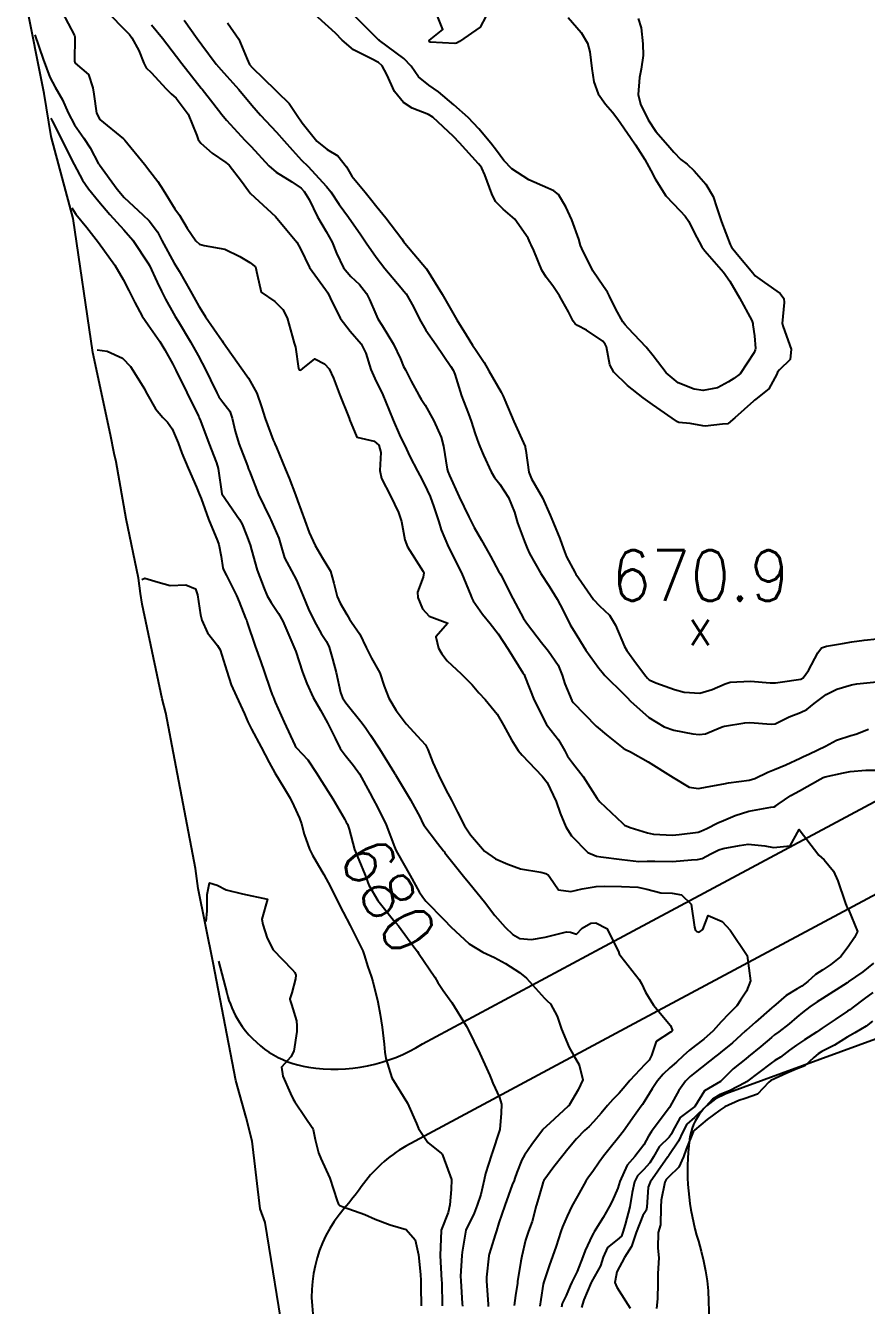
# Model space of a CAD drawing. Header units: metres. Extents: x 298520 to 308411, y 7433745 to 7450750.
# Drawn here: x 300650.3 to 300716.8, y 7447485.4 to 7447586.6 of the extents above; entities that cross this region are included whole.
import ezdxf
from ezdxf.enums import TextEntityAlignment as Align

# ---------------------------------------------------------------- set-up
doc = ezdxf.new("R2010")
doc.units = ezdxf.units.M
doc.header["$LTSCALE"] = 10
for name, color, linetype in [('Area', 45, 'Continuous'), ('Area Verde e Lazer', 94, 'Continuous'), ('Cotas', 45, 'Continuous'), ('Curvas de Nivel 1m', 11, 'Continuous'), ('Curvas de Nivel 5m', 15, 'Continuous'), ('Pontos Cotados', 45, 'Continuous'), ('Vias Primárias', 230, 'Continuous')]:
    doc.layers.add(name, color=color, linetype=linetype)
doc.styles.add('Style-STANDARD', font='STANDARD.shx')

# ---------------------------------------------------------------- blocks, each defined once
blk = doc.blocks.new('ELVTXT_33')
at = {"layer": 'Pontos Cotados', "linetype": 'Continuous', "style": 'Style-STANDARD'}
for s, height, p in [('670.9', 4, (0, 4)), ('x', 3, (0, 0))]:
    blk.add_text(s, height=height, dxfattribs=at).set_placement(p, align=Align.MIDDLE_CENTER)

msp = doc.modelspace()

# ---------------------------------------------------------------- linework, layer by layer
at = {"layer": 'Area'}
msp.add_polyline3d([(300670.81, 7447482.35, 688.62), (300669.25, 7447491.97, 682.34), (300668.86, 7447493.04, 682.28), (300668.22, 7447498.39, 682.07), (300667.76, 7447500.25, 681.98), (300666.94, 7447503.19, 682.02), (300665.14, 7447512.5, 682.07), (300663.96, 7447518.38, 692.54), (300663.73, 7447519.95, 692.04), (300662.09, 7447528.53, 681.63), (300661.39, 7447532.27, 691.61), (300661.1, 7447533.37, 687.66), (300659.52, 7447540.87, 681.1), (300659.38, 7447541.71, 681.02), (300659.23, 7447542.91, 680.94), (300658.25, 7447547.62, 683.63), (300657.45, 7447552.11, 681.28), (300657.31, 7447552.77, 680.44), (300657, 7447554.25, 680.23), (300655.61, 7447560.77, 689.75), (300654.06, 7447571.36, 677.45), (300654.06, 7447571.36, 677.65), (300652.32, 7447577.84, 685.48), (300651.76, 7447581.26, 680.39), (300650.29, 7447588.68, 675.62)], dxfattribs=at)
at = {"layer": 'Area Verde e Lazer'}
msp.add_lwpolyline([(300723.65, 7447508.08), (300719.21, 7447507.07), (300705.72, 7447502.13, 0.27928), (300702.84, 7447498.54, 0.109287), (300703.54, 7447490.47, -0.182463), (300702.83, 7447477.97, 0.136269), (300700.32, 7447460.92, 0.09277), (300721.05, 7447396.06, -0.111056), (300726.92, 7447375.11, 0.333194), (300747.86, 7447359.4, 0.074441), (300771.35, 7447367.18, -0.047394), (300774.9, 7447376.9, 0.339799), (300775.65, 7447384.35, -0.056212), (300762.13, 7447425.15, 0.064997), (300747.37, 7447467.21, -0.079245), (300738.48, 7447495.06, 0.101543), (300734.63, 7447505.5, 0.413552)], format="xyb", close=True, dxfattribs=at)
at = {"layer": 'Curvas de Nivel 1m', "flags": 128}
for points, elevation in [([(300653.16, 7447587.73), (300654.15, 7447585.83), (300654.18, 7447585.72), (300654.17, 7447583.78), (300654.18, 7447583.72), (300654.22, 7447583.66), (300655.27, 7447582.76), (300655.62, 7447581.7), (300655.69, 7447581.19), (300655.9, 7447579.69), (300656.18, 7447579.19), (300658.03, 7447577.67), (300658.15, 7447577.56), (300659.7, 7447575.65), (300660.13, 7447575.12), (300660.77, 7447574.29), (300661.17, 7447573.63), (300662.09, 7447572.14), (300662.47, 7447571.62), (300663.08, 7447570.61), (300663.77, 7447569.6), (300664.06, 7447569.34), (300664.43, 7447569.22), (300666.05, 7447568.93), (300667.25, 7447568.35), (300668.04, 7447567.88), (300668.5, 7447567.55), (300668.63, 7447566.94), (300668.94, 7447565.54), (300670.01, 7447564.8), (300670.66, 7447564.18), (300670.99, 7447563.52), (300671.4, 7447562.08), (300671.56, 7447561.51), (300671.64, 7447561.18), (300671.89, 7447559.5), (300671.94, 7447559.39), (300672.07, 7447559.36), (300672.23, 7447559.5), (300673.18, 7447560.26), (300673.95, 7447559.88), (300674.31, 7447559.48), (300674.67, 7447558.74), (300675.13, 7447557.47), (300675.89, 7447555.57), (300675.92, 7447555.49), (300675.93, 7447555.46), (300676.5, 7447554.07), (300677.88, 7447553.76), (300678.24, 7447553.43), (300678.41, 7447552.87), (300678.33, 7447551.43), (300678.45, 7447550.81), (300679.17, 7447549.42), (300679.8, 7447548.11), (300680.04, 7447547.41), (300680.31, 7447545.94), (300680.51, 7447545.4), (300681.75, 7447543.44), (300681.78, 7447543.41), (300681.79, 7447543.39), (300681.81, 7447543.34), (300681.75, 7447543.01), (300681.31, 7447541.81), (300681.33, 7447541.39), (300681.71, 7447540.49), (300682.24, 7447539.92), (300683.7, 7447539.36), (300682.77, 7447538.29), (300682.97, 7447537.37), (300683.23, 7447536.93), (300683.66, 7447536.39), (300684.77, 7447535.35), (300685.64, 7447534.48), (300686.17, 7447533.86), (300686.66, 7447533.32), (300687.62, 7447532.15), (300688.11, 7447531.3), (300688.76, 7447530.13), (300689.28, 7447529.29), (300689.58, 7447528.92), (300691.17, 7447527.27), (300691.56, 7447526.77), (300692.29, 7447525.26), (300692.61, 7447524.34), (300693.06, 7447523.25), (300693.5, 7447522.53), (300694.8, 7447521.23), (300695.48, 7447520.94), (300695.83, 7447520.87), (300697.48, 7447520.66), (300698.82, 7447520.52), (300699.48, 7447520.54), (300700.1, 7447520.54), (300701.48, 7447520.51), (300703, 7447520.65), (300703.48, 7447520.68), (300703.85, 7447520.74), (300704.53, 7447521.11), (300705.16, 7447521.43), (300705.49, 7447521.53), (300706.8, 7447521.78), (300707.49, 7447521.88), (300708.8, 7447521.76), (300709.49, 7447521.62), (300710.79, 7447521.74), (300711.51, 7447523.03), (300713.08, 7447521.01), (300713.48, 7447520.64), (300714.22, 7447519.75), (300714.57, 7447518.99), (300715.16, 7447517.26), (300715.25, 7447516.98), (300715.32, 7447516.87), (300715.43, 7447516.71), (300716.13, 7447514.97), (300715.9, 7447514.49), (300715.4, 7447513.76), (300714.82, 7447512.99), (300714.03, 7447512.36), (300713.38, 7447511.94), (300712.81, 7447511.57), (300712.2, 7447511.02), (300711.72, 7447510.66), (300711.36, 7447510.45), (300710.49, 7447509.9), (300709.48, 7447509.05), (300709.41, 7447508.98), (300709.34, 7447508.93), (300708.07, 7447507.81), (300707.32, 7447507.15), (300707.28, 7447507.12), (300707.25, 7447507.08), (300706.23, 7447506.17), (300705.3, 7447505.4), (300705.13, 7447505.27), (300704.93, 7447505.11), (300703.28, 7447503.82), (300702.9, 7447503.51), (300702.52, 7447503.14), (300701.99, 7447502.41), (300701.3, 7447501.15), (300701.28, 7447501.11), (300701.24, 7447501.06), (300700.43, 7447499.96), (300699.84, 7447499.16), (300699.59, 7447498.79), (300699.21, 7447498.1), (300698.51, 7447497.18), (300697.9, 7447496.48), (300697.32, 7447495.2), (300697.17, 7447494.68), (300696.72, 7447493.64), (300696.49, 7447493.21), (300695.99, 7447492.36), (300695.29, 7447491.22), (300695.23, 7447491.12), (300695.13, 7447490.92), (300694.59, 7447489.75), (300694.39, 7447489.23), (300693.95, 7447488.09), (300693.53, 7447487.24), (300693.39, 7447486.94), (300693.07, 7447486.19), (300692.77, 7447485.54), (300692.71, 7447485.25)], 676), ([(300698.78, 7447587.18), (300699, 7447586.45), (300699.15, 7447585.18), (300699.17, 7447584.25), (300699.01, 7447583.18), (300698.89, 7447582.51), (300698.78, 7447581.18), (300698.96, 7447580.42), (300699.56, 7447579.18), (300700.17, 7447578.24), (300701.12, 7447577.16), (300701.6, 7447576.6), (300702.14, 7447576.02), (300702.66, 7447575.67), (300703.21, 7447575.13), (300704.12, 7447574.08), (300704.7, 7447573.11), (300705, 7447572.2), (300705.37, 7447571.11), (300706.06, 7447569.3), (300706.13, 7447569.16), (300706.17, 7447569.1), (300706.61, 7447568.54), (300707.86, 7447567.07), (300707.93, 7447566.97), (300708.03, 7447566.84), (300708.78, 7447566.31), (300710.02, 7447565.44), (300710.29, 7447565.05), (300710.33, 7447564.72), (300710.18, 7447563.05), (300710.24, 7447562.79), (300710.88, 7447561.04), (300710.79, 7447560.2), (300709.95, 7447559.39), (300709.8, 7447559.2), (300709.74, 7447559.05), (300709.1, 7447557.88), (300708.08, 7447557.07), (300707.98, 7447557), (300707.91, 7447556.92), (300706.41, 7447555.6), (300705.89, 7447555.15), (300705.87, 7447555.13), (300705.45, 7447555.1), (300704.07, 7447554.94), (300703.89, 7447554.96), (300702.89, 7447555.14), (300701.98, 7447555.23), (300701.89, 7447555.27), (300701.47, 7447555.58), (300699.91, 7447556.65), (300699.16, 7447557.18), (300697.93, 7447558.15), (300696.84, 7447559.21), (300696.54, 7447559.8), (300696.27, 7447561.22), (300696.17, 7447561.42), (300695.97, 7447561.66), (300694.67, 7447562.53), (300693.98, 7447562.91), (300693.78, 7447563.04), (300693.63, 7447563.24), (300693.26, 7447563.99), (300692.55, 7447565.25), (300692.02, 7447566.04), (300691.49, 7447566.73), (300691.15, 7447567.27), (300690.51, 7447568.83), (300690.3, 7447569.29), (300690.23, 7447569.45), (300690.07, 7447569.81), (300689, 7447571.3), (300688.09, 7447572.1), (300687.49, 7447572.71), (300687.19, 7447573.32), (300686.63, 7447574.82), (300686.39, 7447575.34), (300686.29, 7447575.5), (300686.14, 7447575.7), (300684.64, 7447577.36), (300684.16, 7447577.85), (300682.53, 7447579.38), (300682.19, 7447579.59), (300680.88, 7447580.09), (300680.19, 7447580.54), (300679.5, 7447581.42), (300678.88, 7447582.76), (300678.52, 7447583.43), (300678.23, 7447583.69), (300677.68, 7447583.98), (300676.24, 7447584.71), (300675.35, 7447585.46), (300674.81, 7447586.02), (300674.26, 7447586.53), (300673.19, 7447587.49)], 672), ([(300693.23, 7447587.25), (300694.26, 7447586.07), (300694.77, 7447585.23), (300694.94, 7447584.54), (300695.11, 7447583.23), (300695.27, 7447582.17), (300695.6, 7447581.23), (300696.19, 7447580.4), (300696.74, 7447579.77), (300697.17, 7447579.21), (300698.16, 7447577.78), (300698.55, 7447577.19), (300699.3, 7447576.02), (300699.78, 7447575.17), (300700.12, 7447574.49), (300700.97, 7447573.16), (300702.09, 7447571.96), (300702.49, 7447571.55), (300702.77, 7447571.14), (300703.21, 7447570.27), (300703.82, 7447569.12), (300704.06, 7447568.81), (300705.53, 7447567.11), (300706.03, 7447566.4), (300706.5, 7447565.58), (300706.78, 7447565.09), (300707.77, 7447563.29), (300707.85, 7447563.07), (300707.86, 7447562.95), (300707.97, 7447562.08), (300708.05, 7447561.07), (300708.04, 7447560.99), (300707.96, 7447560.77), (300706.84, 7447559.09), (300706.33, 7447558.7), (300705.93, 7447558.44), (300705.06, 7447557.97), (300703.92, 7447557.77), (300703.2, 7447557.86), (300701.93, 7447558.37), (300700.99, 7447559.16), (300699.96, 7447560.5), (300699.41, 7447561.18), (300697.98, 7447562.68), (300697.74, 7447562.95), (300697.57, 7447563.2), (300697.01, 7447564.19), (300696.51, 7447565.21), (300696.35, 7447565.55), (300696.02, 7447565.99), (300695.18, 7447567.23), (300694.31, 7447568.99), (300694.22, 7447569.24), (300694.07, 7447569.74), (300693.53, 7447571.25), (300693.05, 7447572.3), (300692.46, 7447573.26), (300692.11, 7447573.55), (300691.61, 7447573.77), (300690.12, 7447574.42), (300688.78, 7447575.3), (300688.14, 7447575.94), (300687.56, 7447576.73), (300687.12, 7447577.33), (300686.17, 7447578.45), (300685.31, 7447579.35), (300684.19, 7447580.35), (300682.96, 7447581.37), (300682.21, 7447581.92), (300681.4, 7447582.58), (300680.8, 7447583.4), (300680.23, 7447584.03), (300678.29, 7447585.43), (300678.25, 7447585.46), (300676.27, 7447587.45)], 673), ([(300686.71, 7447587.33), (300686.26, 7447586.51), (300684.63, 7447585.36), (300684.39, 7447585.22), (300684.25, 7447585.2), (300682.31, 7447585.32), (300682.25, 7447585.34), (300682.23, 7447585.38), (300682.25, 7447585.46), (300683.32, 7447586.31), (300682.88, 7447587.37)], 674), ([(300660.26, 7447586.68), (300661.14, 7447585.63), (300662.23, 7447584.19), (300662.66, 7447583.62), (300664.2, 7447581.67), (300664.23, 7447581.63), (300664.26, 7447581.6), (300665.1, 7447580.5), (300665.82, 7447579.58), (300666.18, 7447579.13), (300667.64, 7447577.56), (300668.15, 7447577.05), (300669.55, 7447575.54), (300670.13, 7447575.02), (300671.36, 7447574.27), (300672.11, 7447573.76), (300672.35, 7447573.5), (300672.73, 7447572.87), (300673.39, 7447571.49), (300674.07, 7447570.33), (300674.56, 7447569.48), (300674.91, 7447568.61), (300675.44, 7447567.47), (300676.03, 7447566.78), (300676.71, 7447566.14), (300677.27, 7447565.44), (300677.52, 7447564.95), (300678, 7447563.8), (300678.18, 7447563.43), (300678.51, 7447562.9), (300679.42, 7447561.42), (300679.95, 7447560.27), (300680.21, 7447559.67), (300680.35, 7447559.4), (300680.81, 7447558.51), (300681.42, 7447557.39), (300681.6, 7447557.08), (300681.91, 7447556.6), (300682.61, 7447555.37), (300683.17, 7447554.08), (300683.37, 7447553.37), (300683.66, 7447551.55), (300683.71, 7447551.36), (300683.84, 7447551.05), (300684.61, 7447549.35), (300685.37, 7447547.77), (300685.58, 7447547.34), (300685.79, 7447546.93), (300686.37, 7447545.92), (300686.71, 7447545.33), (300687.09, 7447544.65), (300687.75, 7447543.43), (300687.82, 7447543.31), (300687.89, 7447543.17), (300688.85, 7447541.3), (300689.71, 7447539.74), (300690.01, 7447539.29), (300691.13, 7447537.83), (300691.57, 7447537.27), (300691.67, 7447537.15), (300692.43, 7447536.03), (300692.76, 7447535.25), (300692.97, 7447534.57), (300693.52, 7447533.24), (300693.63, 7447533.08), (300695.45, 7447531.22), (300695.6, 7447531.08), (300696.27, 7447530.54), (300697.59, 7447529.48), (300697.76, 7447529.37), (300698.16, 7447529.19), (300699.57, 7447528.4), (300701.55, 7447527.15), (300702.8, 7447526.38), (300703.54, 7447526.29), (300704.24, 7447526.42), (300705.55, 7447526.66), (300705.93, 7447526.72), (300707.55, 7447526.95), (300708.01, 7447527.07), (300709.04, 7447527.58), (300709.56, 7447527.78), (300710.45, 7447528.16), (300711.58, 7447528.69), (300711.81, 7447528.79), (300712.34, 7447529.02), (300713.59, 7447529.64), (300714.48, 7447530.1), (300715.6, 7447530.47), (300715.99, 7447530.58), (300717.01, 7447530.97)], 674), ([(300662.83, 7447587.06), (300663.86, 7447585.6), (300664.25, 7447585.09), (300665.38, 7447583.58), (300665.77, 7447583.12), (300666.21, 7447582.63), (300667.16, 7447581.56), (300668.19, 7447580.33), (300668.88, 7447579.54), (300670.16, 7447578.18), (300670.75, 7447577.52), (300671.41, 7447576.77), (300672.14, 7447575.99), (300672.62, 7447575.5), (300674.11, 7447573.9), (300674.44, 7447573.47), (300675.11, 7447572.48), (300675.84, 7447571.46), (300676.08, 7447571.12), (300676.77, 7447570.15), (300677.25, 7447569.44), (300678.05, 7447568.3), (300678.72, 7447567.42), (300680.02, 7447565.87), (300680.23, 7447565.62), (300680.4, 7447565.4), (300680.98, 7447564.37), (300681.46, 7447563.39), (300681.98, 7447562.52), (300682.79, 7447561.37), (300683.95, 7447559.67), (300684.13, 7447559.36), (300684.25, 7447559.04), (300684.8, 7447557.35), (300685.34, 7447555.91), (300685.55, 7447555.34), (300685.88, 7447554.33), (300686.14, 7447553.6), (300686.24, 7447553.33), (300686.54, 7447552.65), (300687.14, 7447551.32), (300687.4, 7447550.88), (300687.83, 7447550.36), (300688.52, 7447549.3), (300688.98, 7447548.13), (300689.22, 7447547.3), (300689.78, 7447545.81), (300689.99, 7447545.29), (300690.18, 7447544.87), (300691.08, 7447543.28), (300691.74, 7447542.28), (300692.37, 7447541.26), (300692.83, 7447540.37), (300693.4, 7447539.24), (300693.7, 7447538.72), (300694.63, 7447537.23), (300695.66, 7447535.81), (300695.91, 7447535.48), (300696.14, 7447535.22), (300697.64, 7447533.74), (300697.91, 7447533.47), (300698.17, 7447533.19), (300699.61, 7447531.89), (300700.84, 7447531.16), (300701.6, 7447530.91), (300703.09, 7447530.62), (300703.6, 7447530.55), (300704.11, 7447530.6), (300705.29, 7447531.1), (300705.51, 7447531.2), (300705.6, 7447531.22), (300707.22, 7447531.47), (300707.61, 7447531.49), (300709.3, 7447531.36), (300709.61, 7447531.41), (300710.72, 7447531.94), (300711.62, 7447532.3), (300712.11, 7447532.53), (300712.71, 7447533.01), (300713.64, 7447533.73), (300714.49, 7447534.14), (300715.65, 7447534.48), (300716.07, 7447534.56), (300717.65, 7447534.72)], 673), ([(300666.27, 7447586.84), (300667.17, 7447585.56), (300667.82, 7447583.96), (300668.02, 7447583.55), (300668.22, 7447583.31), (300670.04, 7447581.53), (300670.2, 7447581.38), (300671.14, 7447580.46), (300671.78, 7447579.51), (300672.17, 7447578.94), (300673.34, 7447577.49), (300674.15, 7447576.82), (300674.99, 7447576.32), (300675.68, 7447575.46), (300676.12, 7447574.72), (300677.16, 7447573.44), (300677.59, 7447572.93), (300678.09, 7447572.29), (300678.79, 7447571.42), (300680.07, 7447569.75), (300680.2, 7447569.55), (300680.3, 7447569.41), (300682.03, 7447567.38), (300683.27, 7447565.37), (300683.99, 7447564.09), (300684.42, 7447563.36), (300685.16, 7447562.16), (300685.67, 7447561.34), (300685.96, 7447560.92), (300686.59, 7447559.97), (300686.95, 7447559.32), (300687.92, 7447557.64), (300688.09, 7447557.31), (300688.22, 7447557), (300688.92, 7447555.3), (300689.83, 7447553.34), (300689.84, 7447553.29), (300689.87, 7447553.01), (300690.12, 7447551.29), (300690.34, 7447550.78), (300691.2, 7447549.28), (300691.8, 7447547.91), (300692.06, 7447547.27), (300692.58, 7447546.05), (300692.86, 7447545.25), (300693.11, 7447544.6), (300693.75, 7447543.38), (300693.84, 7447543.24), (300694.05, 7447542.94), (300695.25, 7447541.22), (300695.72, 7447540.72), (300696.51, 7447540), (300696.97, 7447539.2), (300697.68, 7447537.51), (300697.87, 7447537.19), (300698.63, 7447536.15), (300699.37, 7447535.17), (300699.5, 7447535.02), (300699.65, 7447534.89), (300700.17, 7447534.65), (300701.64, 7447534.12), (300702.4, 7447533.9), (300703.64, 7447533.82), (300704.64, 7447534.11), (300705.65, 7447534.57), (300706.06, 7447534.69), (300707.65, 7447534.77), (300709.23, 7447534.64), (300709.65, 7447534.64), (300710.01, 7447534.68), (300711.65, 7447534.92), (300711.83, 7447535.03), (300712.25, 7447535.61), (300712.98, 7447537.01), (300713.28, 7447537.4), (300713.68, 7447537.54), (300714.93, 7447537.75), (300715.69, 7447537.88), (300716.65, 7447538.01), (300717.69, 7447538.13)], 672), ([(300651.02, 7447585.9), (300651.68, 7447583.97), (300652.21, 7447582.55), (300652.64, 7447581.74), (300653.2, 7447580.74), (300653.65, 7447579.73), (300654.17, 7447578.77), (300654.9, 7447577.71), (300655.39, 7447576.95), (300656.07, 7447575.69), (300656.09, 7447575.65), (300656.13, 7447575.6), (300657.53, 7447573.68), (300658.1, 7447573.02), (300659.56, 7447571.66), (300660.08, 7447571.17), (300660.74, 7447570.31), (300661.08, 7447569.63), (300662.04, 7447567.84), (300662.18, 7447567.62), (300662.45, 7447567.2), (300663.34, 7447565.61), (300664, 7447564.44), (300664.32, 7447563.92), (300664.53, 7447563.59), (300665.85, 7447561.69), (300665.93, 7447561.57), (300665.94, 7447561.55), (300665.96, 7447561.52), (300667.34, 7447559.56), (300667.93, 7447558.73), (300668.59, 7447557.54), (300668.97, 7447556.47), (300669.26, 7447555.54), (300669.88, 7447553.84), (300669.98, 7447553.63), (300670.02, 7447553.53), (300670.14, 7447553.25), (300670.86, 7447551.51), (300671.16, 7447550.83), (300671.66, 7447549.5), (300671.82, 7447549.07), (300672.39, 7447547.49), (300672.74, 7447546.53), (300673.2, 7447545.49), (300673.76, 7447544.55), (300674.41, 7447543.47), (300674.69, 7447542.52), (300674.94, 7447541.47), (300675.2, 7447540.95), (300675.71, 7447540.04), (300675.92, 7447539.67), (300676.08, 7447539.45), (300676.75, 7447538.5), (300677.25, 7447537.44), (300677.67, 7447536.58), (300678.33, 7447535.42), (300678.68, 7447534.38), (300679.04, 7447533.42), (300679.62, 7447532.46), (300680.42, 7447531.4), (300681.59, 7447530.11), (300681.93, 7447529.73), (300682.12, 7447529.38), (300682.53, 7447528.34), (300682.96, 7447527.37), (300683.55, 7447526.19), (300684.01, 7447525.36), (300684.47, 7447524.4), (300685.02, 7447523.34), (300685.5, 7447522.63), (300686.62, 7447521.33), (300687.48, 7447520.73), (300688.46, 7447520.3), (300689.47, 7447519.92), (300691.07, 7447519.67), (300691.47, 7447519.56), (300691.65, 7447519.45), (300691.79, 7447519.27), (300692.47, 7447518.27), (300693.45, 7447518.15), (300694.33, 7447518.35), (300695.46, 7447518.54), (300696.1, 7447518.57), (300697.46, 7447518.54), (300698.75, 7447518.47), (300699.45, 7447518.33), (300700.57, 7447518.04), (300701.45, 7447518.01), (300702.19, 7447517.88), (300702.96, 7447517.13), (300703.22, 7447515.32), (300703.28, 7447515.12), (300703.33, 7447515.04), (300703.41, 7447514.97), (300703.61, 7447514.92), (300703.88, 7447515.12), (300704.31, 7447516.23), (300705.42, 7447515.77), (300706.05, 7447515.09), (300707.39, 7447513.08), (300707.67, 7447511.08), (300707.35, 7447510.26), (300706.88, 7447509.55), (300706.59, 7447509.09), (300705.96, 7447508.47), (300705.33, 7447507.82), (300704.71, 7447507.11), (300703.98, 7447506.45), (300703.31, 7447505.95), (300702.83, 7447505.6), (300702.34, 7447505.14), (300701.8, 7447504.64), (300701.28, 7447504.18), (300700.75, 7447503.68), (300700.3, 7447503.16), (300699.89, 7447502.54), (300699.25, 7447501.5), (300699.12, 7447501.3), (300699.02, 7447501.17), (300698.49, 7447500.43), (300697.6, 7447499.19), (300697.22, 7447498.68), (300696.55, 7447497.87), (300696.03, 7447497.21), (300695.68, 7447496.73), (300695.18, 7447496), (300694.85, 7447495.55), (300694.64, 7447495.23), (300693.96, 7447494.03), (300693.53, 7447493.24), (300693.15, 7447492.47), (300692.78, 7447491.61), (300692.66, 7447491.25), (300692.29, 7447490.08), (300692, 7447489.26), (300691.76, 7447488.6), (300691.31, 7447487.27), (300691.26, 7447487.09), (300691.06, 7447485.87), (300690.98, 7447485.34)], 677), ([(300652.28, 7447579.31), (300652.39, 7447579.09), (300654.13, 7447575.64), (300654.8, 7447574.39), (300655.28, 7447573.7), (300656.1, 7447572.71), (300656.97, 7447571.68), (300658.07, 7447570.48), (300658.77, 7447569.66), (300660.03, 7447567.77), (300660.1, 7447567.65), (300660.71, 7447566.33), (300661.04, 7447565.63), (300661.36, 7447564.98), (300662, 7447563.85), (300662.13, 7447563.62), (300662.36, 7447563.24), (300663.34, 7447561.61), (300663.95, 7447560.53), (300664.27, 7447559.92), (300664.44, 7447559.59), (300664.92, 7447558.6), (300665.42, 7447557.58), (300665.59, 7447557.26), (300665.91, 7447556.84), (300666.45, 7447556.12), (300666.65, 7447555.57), (300666.87, 7447554.55), (300667.16, 7447553.56), (300667.85, 7447551.79), (300667.94, 7447551.55), (300668, 7447551.39), (300668.72, 7447549.54), (300669.63, 7447547.7), (300669.71, 7447547.53), (300669.79, 7447547.36), (300670.33, 7447546.07), (300670.49, 7447545.52), (300670.78, 7447544.53), (300671.33, 7447543.51), (300671.74, 7447542.77), (300672.27, 7447541.49), (300672.69, 7447540.46), (300673.16, 7447539.49), (300673.69, 7447538.55), (300674.11, 7447537.9), (300674.32, 7447537.47), (300674.59, 7447536.54), (300674.86, 7447535.47), (300675.22, 7447533.88), (300675.37, 7447533.46), (300675.63, 7447533.05), (300676.94, 7447531.44), (300677.22, 7447531.05), (300677.59, 7447530.49), (300678.29, 7447529.42), (300679.48, 7447527.49), (300679.53, 7447527.41), (300679.56, 7447527.36), (300680.76, 7447525.4), (300681.52, 7447523.98), (300681.7, 7447523.57), (300681.8, 7447523.39), (300682.9, 7447521.96), (300683.36, 7447521.36), (300683.41, 7447521.29), (300683.48, 7447521.2), (300684.95, 7447519.35), (300685.46, 7447518.74), (300686.6, 7447517.33), (300687.43, 7447516.24), (300688.24, 7447515.31), (300688.85, 7447514.74), (300689.4, 7447514.42), (300690.34, 7447514.34), (300691.41, 7447514.52), (300693.11, 7447514.95), (300693.41, 7447514.92), (300693.88, 7447514.76), (300694.34, 7447515.23), (300695.02, 7447515.63), (300695.42, 7447515.66), (300696.3, 7447515.21), (300697.21, 7447513.39), (300697.27, 7447513.2), (300697.39, 7447513.03), (300698.85, 7447511.18), (300699.04, 7447510.86), (300699.35, 7447510.18), (300699.98, 7447509.16), (300701.33, 7447507.53), (300701.48, 7447507.15), (300701.42, 7447507.05), (300701.32, 7447507), (300700.2, 7447506.27), (300699.84, 7447505.16), (300699.64, 7447504.81), (300699.29, 7447504.46), (300698.11, 7447503.19), (300697.73, 7447502.73), (300697.26, 7447502.18), (300696.77, 7447501.69), (300696.34, 7447501.21), (300695.84, 7447500.61), (300695.23, 7447499.91), (300694.89, 7447499.56), (300694.52, 7447499.23), (300693.88, 7447498.57), (300693.21, 7447497.77), (300692.8, 7447497.25), (300692.1, 7447496.35), (300691.31, 7447495.27), (300691.26, 7447495.18), (300691.17, 7447494.89), (300690.8, 7447493.63), (300690.71, 7447493.27), (300690.37, 7447492.05), (300690.09, 7447491.28), (300689.85, 7447490.55), (300689.56, 7447489.29), (300689.48, 7447488.9), (300689.22, 7447487.29), (300689.21, 7447487.16), (300689.07, 7447486.18), (300688.95, 7447485.39)], 678), ([(300653.96, 7447572.22), (300654.09, 7447571.99), (300654.28, 7447571.72), (300655.14, 7447570.64), (300656.06, 7447569.47), (300657.36, 7447567.68), (300658.02, 7447566.55), (300658.46, 7447565.67), (300658.94, 7447564.73), (300659.52, 7447563.65), (300659.98, 7447562.96), (300660.91, 7447561.64), (300661.32, 7447560.99), (300661.95, 7447559.85), (300662.06, 7447559.62), (300662.18, 7447559.37), (300663.05, 7447557.61), (300663.9, 7447555.88), (300663.99, 7447555.7), (300664.04, 7447555.6), (300664.13, 7447555.36), (300664.8, 7447553.59), (300665.4, 7447552.03), (300665.53, 7447551.58), (300665.82, 7447549.58), (300667.22, 7447547.56), (300667.42, 7447547.19), (300667.78, 7447546.31), (300668.06, 7447545.55), (300668.17, 7447545.15), (300668.62, 7447543.54), (300669.16, 7447542.11), (300669.42, 7447541.53), (300669.72, 7447541), (300670.31, 7447540.12), (300670.65, 7447539.52), (300670.97, 7447538.78), (300671.53, 7447537.5), (300671.68, 7447537.12), (300672.2, 7447535.49), (300672.54, 7447534.6), (300673.05, 7447533.49), (300673.62, 7447532.47), (300674.18, 7447531.47), (300674.79, 7447530.27), (300675.2, 7447529.46), (300675.58, 7447528.91), (300676.23, 7447528.11), (300676.71, 7447527.44), (300677.54, 7447525.94), (300677.8, 7447525.43), (300678.13, 7447524.82), (300678.83, 7447523.42), (300679.49, 7447521.68), (300679.6, 7447521.41), (300679.73, 7447521.16), (300680.73, 7447519.4), (300681.45, 7447518.11), (300681.74, 7447517.68), (300681.98, 7447517.38), (300683.42, 7447515.89), (300683.95, 7447515.35), (300685.4, 7447514.01), (300686.47, 7447513.33), (300687.39, 7447512.91), (300688.26, 7447512.43), (300689.37, 7447511.72), (300689.93, 7447511.28), (300691.35, 7447509.7), (300691.57, 7447509.49), (300691.83, 7447509.26), (300692.37, 7447508.29), (300692.71, 7447507.25), (300693.3, 7447505.8), (300693.62, 7447505.24), (300694.09, 7447504.43), (300694.38, 7447503.23), (300694.03, 7447502.46), (300693.32, 7447501.24), (300693.29, 7447501.19), (300693.24, 7447501.15), (300691.79, 7447499.82), (300691.22, 7447499.31), (300691.2, 7447499.29), (300691.19, 7447499.27), (300690.36, 7447498.13), (300689.77, 7447497.28), (300689.57, 7447496.92), (300689.18, 7447495.92), (300689.01, 7447495.46), (300688.95, 7447495.29), (300688.81, 7447494.94), (300688.22, 7447493.3), (300687.75, 7447491.93), (300687.56, 7447491.31), (300687.46, 7447490.98), (300687.11, 7447489.88), (300686.98, 7447489.45), (300686.95, 7447489.32), (300686.78, 7447487.63), (300686.78, 7447487.32), (300686.89, 7447485.49), (300686.9, 7447485.32)], 679), ([(300659.5, 7447542.82), (300659.74, 7447542.92), (300660.78, 7447542.59), (300661.73, 7447542.34), (300662.97, 7447542.38), (300663.73, 7447542.07), (300663.91, 7447541.6), (300664.14, 7447540.03), (300664.24, 7447539.59), (300664.7, 7447538.6), (300665.49, 7447537.58), (300665.68, 7447537.25), (300666.21, 7447535.57), (300666.57, 7447534.49), (300666.98, 7447533.56), (300667.61, 7447532.18), (300667.89, 7447531.55), (300668.18, 7447530.97), (300668.94, 7447529.54), (300669.57, 7447528.34), (300670.02, 7447527.53), (300670.76, 7447526.3), (300671.22, 7447525.51), (300671.53, 7447524.9), (300671.96, 7447523.95), (300672.12, 7447523.5), (300672.33, 7447522.66), (300672.76, 7447521.49), (300673, 7447521.01), (300673.47, 7447520.2), (300673.9, 7447519.48), (300674.42, 7447518.51), (300674.93, 7447517.47), (300675.43, 7447516.5), (300675.98, 7447515.45), (300676.46, 7447514.51), (300676.97, 7447513.44), (300677.09, 7447513.13), (300677.38, 7447512.17), (300677.64, 7447511.43), (300677.77, 7447511.02), (300678.16, 7447509.42), (300678.35, 7447508.4), (300678.5, 7447507.42), (300678.66, 7447506.06), (300678.71, 7447505.42), (300678.79, 7447504.92), (300679.27, 7447503.41), (300680.51, 7447501.4), (300681.23, 7447499.78), (300681.39, 7447499.39), (300682.12, 7447498.28), (300683.2, 7447497.42), (300683.25, 7447497.36), (300683.32, 7447497.24), (300683.99, 7447495.35), (300683.96, 7447494.56), (300683.87, 7447493.35), (300683.74, 7447492.76), (300683.17, 7447491.36), (300683.17, 7447491.32), (300683.1, 7447489.36), (300683.22, 7447487.36), (300683.23, 7447487.21), (300683.25, 7447485.36)], 681), ([(300664.58, 7447515.76), (300664.67, 7447516.61), (300664.66, 7447517.91), (300664.84, 7447518.81), (300665.45, 7447518.63), (300666.16, 7447518.28), (300667.45, 7447517.95), (300669.44, 7447517.53), (300668.99, 7447515.96), (300669.07, 7447515.53), (300669.4, 7447514.45), (300669.88, 7447513.53), (300671.38, 7447511.96), (300671.61, 7447511.74), (300671.68, 7447511.51), (300671.64, 7447511.23), (300671.35, 7447510.11), (300671.2, 7447509.65), (300671.22, 7447509.51), (300671.34, 7447509.2), (300671.74, 7447507.92), (300671.77, 7447507.5), (300671.75, 7447507.07), (300671.51, 7447505.51), (300671.29, 7447505.07), (300670.55, 7447504.25), (300670.64, 7447503.52), (300671.26, 7447502.16), (300671.47, 7447501.72), (300671.59, 7447501.5), (300672.43, 7447500.3), (300672.97, 7447499.48), (300673.05, 7447499.31), (300673.21, 7447498.52), (300673.46, 7447497.48), (300673.66, 7447497.01), (300674.37, 7447495.47), (300674.94, 7447493.67), (300675.03, 7447493.46), (300675.15, 7447493.31), (300675.42, 7447493.19), (300677.14, 7447492.59), (300677.95, 7447492.23), (300679.14, 7447491.77), (300680.4, 7447491.4), (300681.12, 7447490.59), (300681.38, 7447489.39), (300681.55, 7447487.85), (300681.58, 7447487.38), (300681.58, 7447486.88), (300681.59, 7447485.38)], 682), ([(300717.35, 7447510.14), (300716.66, 7447509.65), (300715.78, 7447508.98), (300715.53, 7447508.79), (300715.34, 7447508.67), (300714.36, 7447508.02), (300713.33, 7447507.34), (300713.14, 7447507.2), (300712.88, 7447507.01), (300711.93, 7447506.41), (300711.31, 7447505.99), (300710.75, 7447505.59), (300710.03, 7447505.04), (300709.58, 7447504.76), (300709.29, 7447504.57), (300707.34, 7447503.08), (300707.3, 7447503.05), (300707.27, 7447503.03), (300705.99, 7447502.37), (300705.26, 7447502.07), (300704.65, 7447501.71), (300704.13, 7447501.12), (300703.23, 7447500.27), (300702.63, 7447499.73), (300702.3, 7447499.14), (300701.97, 7447498.39), (300701.2, 7447497.27), (300701.15, 7447497.2), (300701.12, 7447497.15), (300700.32, 7447496.03), (300699.72, 7447495.16), (300699.57, 7447494.76), (300699.45, 7447493.17), (300699.4, 7447492.92), (300699.15, 7447492.52), (300698.61, 7447491.18), (300698.25, 7447490.05), (300697.69, 7447489.19), (300697.09, 7447488.06), (300696.94, 7447487.35), (300696.93, 7447487.2), (300697.08, 7447486.84), (300698.14, 7447485.18)], 674), ([(300717.33, 7447507.87), (300716.81, 7447507.49), (300715.92, 7447506.97), (300715.54, 7447506.76), (300715.32, 7447506.62), (300714.31, 7447505.99), (300713.3, 7447505.47), (300713.01, 7447505.3), (300712.68, 7447505.02), (300711.95, 7447504.36), (300711.28, 7447504.08), (300710.54, 7447503.78), (300709.27, 7447503.19), (300709.11, 7447503.05), (300708.22, 7447502.1), (300707.25, 7447501.77), (300706.73, 7447501.61), (300705.62, 7447501.1), (300705.39, 7447500.95), (300705.24, 7447500.85), (300704.23, 7447500.11), (300703.22, 7447499.26), (300703.16, 7447499.19), (300703.12, 7447499.13), (300702.58, 7447497.76), (300702.35, 7447497.14), (300702, 7447496.33), (300701.18, 7447495.55), (300700.98, 7447495.35), (300700.87, 7447495.15), (300700.58, 7447493.73), (300700.57, 7447493.16), (300700.53, 7447491.77), (300700.35, 7447491.16), (300700.33, 7447489.94), (300700.41, 7447489.16), (300700.32, 7447487.93), (300700.32, 7447487.16), (300700.3, 7447485.92), (300700.23, 7447485.16)], 673)]:
    msp.add_lwpolyline(points, dxfattribs=dict(at, elevation=elevation))
at = {"layer": 'Curvas de Nivel 5m', "flags": 128}
for points, elevation in [([(300656.77, 7447587.69), (300658.26, 7447586.17), (300658.51, 7447585.92), (300658.71, 7447585.66), (300659.26, 7447584.64), (300659.65, 7447583.65), (300659.84, 7447583.27), (300660.22, 7447582.92), (300661.43, 7447581.63), (300661.8, 7447581.23), (300662.2, 7447580.88), (300663.15, 7447579.61), (300663.84, 7447577.92), (300663.95, 7447577.6), (300664.15, 7447577.32), (300665.07, 7447576.52), (300666.14, 7447575.8), (300666.4, 7447575.57), (300667.37, 7447574.31), (300667.92, 7447573.55), (300668.1, 7447573.34), (300670.08, 7447571.53), (300670.98, 7447570.43), (300671.76, 7447569.5), (300672.05, 7447568.97), (300672.75, 7447567.49), (300674.02, 7447565.74), (300674.21, 7447565.48), (300674.39, 7447565.09), (300675.18, 7447563.47), (300675.98, 7447562.46), (300676.84, 7447561.45), (300677.22, 7447560.71), (300677.62, 7447559.43), (300677.93, 7447558.7), (300678.56, 7447557.42), (300679.05, 7447556.27), (300679.38, 7447555.42), (300679.88, 7447554.26), (300680.16, 7447553.69), (300680.3, 7447553.4), (300680.71, 7447552.55), (300681.31, 7447551.39), (300681.49, 7447551.04), (300681.83, 7447550.37), (300682.3, 7447549.38), (300682.61, 7447548.57), (300682.99, 7447547.37), (300683.17, 7447546.75), (300683.77, 7447545.36), (300684.78, 7447543.35), (300685.52, 7447541.55), (300685.61, 7447541.34), (300685.72, 7447541.12), (300686.45, 7447540.07), (300687.07, 7447539.32), (300687.69, 7447538.51), (300688.48, 7447537.3), (300689.65, 7447535.44), (300689.74, 7447535.29), (300689.8, 7447535.14), (300690.54, 7447533.28), (300691.53, 7447531.34), (300691.57, 7447531.27), (300691.6, 7447531.24), (300692.47, 7447530.14), (300692.98, 7447529.25), (300693.19, 7447528.85), (300693.57, 7447528.31), (300694.41, 7447527.23), (300695.54, 7447525.48), (300695.74, 7447525.22), (300697.52, 7447523.54), (300697.7, 7447523.39), (300698.13, 7447523.19), (300699.51, 7447522.78), (300699.99, 7447522.68), (300701.5, 7447522.6), (300702.01, 7447522.64), (300703.51, 7447522.84), (300703.73, 7447522.9), (300704.2, 7447523.11), (300705.07, 7447523.56), (300705.52, 7447523.76), (300706.46, 7447524.15), (300707.53, 7447524.49), (300709.28, 7447524.8), (300709.53, 7447524.84), (300709.67, 7447524.91), (300709.84, 7447525.05), (300710.85, 7447525.73), (300711.54, 7447526.1), (300713.17, 7447527.01), (300713.41, 7447527.15), (300713.56, 7447527.2), (300715.02, 7447527.53), (300715.56, 7447527.63), (300716.8, 7447527.73), (300717.56, 7447527.74)], 675), ([(300655.95, 7447560.98), (300656.76, 7447560.88), (300657.95, 7447560.31), (300658.6, 7447559.66), (300659.69, 7447557.88), (300659.82, 7447557.65), (300659.91, 7447557.48), (300660.58, 7447556.32), (300661.16, 7447555.63), (300661.52, 7447555.26), (300661.88, 7447554.72), (300662.36, 7447553.62), (300662.67, 7447552.8), (300663.17, 7447551.61), (300663.83, 7447550.11), (300664.04, 7447549.6), (300664.18, 7447549.23), (300664.78, 7447547.59), (300665.48, 7447545.88), (300665.58, 7447545.58), (300665.76, 7447544.62), (300665.91, 7447543.74), (300665.96, 7447543.58), (300666.18, 7447543.14), (300666.98, 7447541.56), (300667.2, 7447541.04), (300667.7, 7447539.75), (300667.79, 7447539.55), (300667.84, 7447539.41), (300668.45, 7447537.54), (300668.9, 7447536.3), (300669.18, 7447535.53), (300669.64, 7447534.15), (300669.8, 7447533.7), (300669.88, 7447533.53), (300670.05, 7447533.1), (300670.75, 7447531.52), (300671.59, 7447529.72), (300671.66, 7447529.58), (300671.73, 7447529.51), (300672.62, 7447528.54), (300673.35, 7447527.48), (300673.56, 7447527.14), (300674.62, 7447525.47), (300675.52, 7447523.89), (300675.67, 7447523.62), (300675.76, 7447523.46), (300675.89, 7447523.07), (300676.33, 7447521.45), (300676.66, 7447520.63), (300677.17, 7447519.43), (300677.25, 7447519.22), (300677.46, 7447518.65), (300678.16, 7447517.42), (300679.42, 7447515.88), (300679.8, 7447515.41), (300681.03, 7447513.76), (300681.3, 7447513.39), (300681.39, 7447513.26), (300682.67, 7447511.37), (300682.93, 7447510.94), (300683.35, 7447510.31), (300684.03, 7447509.35), (300685.16, 7447507.5), (300685.26, 7447507.34), (300685.32, 7447507.21), (300686.23, 7447505.33), (300687.02, 7447503.58), (300687.13, 7447503.32), (300687.27, 7447502.98), (300687.8, 7447501.85), (300687.95, 7447501.31), (300687.94, 7447500.61), (300687.83, 7447499.31), (300687.2, 7447497.4), (300687.17, 7447497.35), (300687.17, 7447497.32), (300686.68, 7447495.83), (300686.58, 7447495.33), (300686.31, 7447494.18), (300686.03, 7447493.33), (300685.79, 7447492.69), (300685.13, 7447491.34), (300684.84, 7447489.61), (300684.81, 7447489.34), (300684.72, 7447487.71), (300684.73, 7447487.34), (300684.85, 7447485.55), (300684.87, 7447485.34)], 680), ([(300717.39, 7447512.46), (300716.55, 7447511.79), (300715.39, 7447510.98), (300715.38, 7447510.97), (300715.3, 7447510.92), (300713.35, 7447509.67), (300712.95, 7447509.41), (300712.37, 7447509.02), (300711.79, 7447508.57), (300711.33, 7447508.19), (300710.71, 7447507.66), (300709.9, 7447507.04), (300709.57, 7447506.8), (300709.32, 7447506.6), (300708.48, 7447505.89), (300707.51, 7447505.08), (300707.29, 7447504.91), (300706.28, 7447504.1), (300705.29, 7447503.1), (300704.02, 7447502.36), (300703.25, 7447501.13), (300702.1, 7447500.27), (300701.5, 7447499.15), (300701.41, 7447498.96), (300701.22, 7447498.72), (300700.44, 7447497.93), (300699.99, 7447497.16), (300699.69, 7447496.67), (300699.19, 7447496.13), (300698.71, 7447495.65), (300698.48, 7447495.18), (300698.31, 7447494.33), (300698.12, 7447493.19), (300697.75, 7447491.8), (300697.57, 7447491.19), (300697.44, 7447490.88), (300697.12, 7447490.58), (300696.35, 7447489.98), (300695.99, 7447489.21), (300695.78, 7447488.53), (300695.08, 7447487.27), (300695.05, 7447487.22), (300694.46, 7447485.84), (300694.28, 7447485.23)], 675)]:
    msp.add_lwpolyline(points, dxfattribs=dict(at, elevation=elevation))
at = {"layer": 'Vias Primárias'}
for points in [[(300754.16, 7447639.34), (300731.56, 7447625.98, 0.17178), (300727.64, 7447621.97, 0.120032), (300726.33, 7447615.32, 0.122549), (300726.66, 7447614.2), (300731.84, 7447605.39), (300740.9, 7447590.43), (300765.14, 7447550.63), (300770.54, 7447542.3), (300776.68, 7447532.32), (300771.26, 7447528.74, 0.084705), (300765.32, 7447536.02, 0.203303), (300758.63, 7447538.2, -0.019567), (300756.58, 7447538.11, 0.116146), (300755.42, 7447537.82), (300743.29, 7447531.66), (300698.83, 7447507.89), (300680.38, 7447497.99, 0.109609), (300676.85, 7447494.77, -0.02608), (300675.51, 7447493.07, 0.250426), (300673.29, 7447483.46)], [(300665.55, 7447512.63), (300666.21, 7447510.11, 0.078438), (300667.2, 7447507.82, 0.215498), (300672.67, 7447504.24, 0.179589), (300681.7, 7447506.08), (300695.76, 7447513.62), (300740.28, 7447537.43), (300749.32, 7447542.02), (300751.11, 7447542.92, 0.31771), (300752.94, 7447558.16), (300735.35, 7447587.06), (300726.26, 7447602.06), (300721.06, 7447610.91, -0.014647), (300720.8, 7447611.37)]]:
    msp.add_lwpolyline(points, format="xyb", dxfattribs=at)

# ---------------------------------------------------------------- block references
at = {"layer": 'Pontos Cotados', "linetype": 'Continuous'}
msp.add_blockref('ELVTXT_33', (300703.7, 7447539.12, 670.89), dxfattribs=at)

# ---------------------------------------------------------------- texts
at = {"layer": 'Cotas', "style": 'Style-STANDARD'}
msp.add_text('680', height=4, rotation=299.7906, dxfattribs=at).set_placement((300678.99, 7447517.83, 680), align=Align.MIDDLE_CENTER)

doc.saveas('drawing.dxf')
